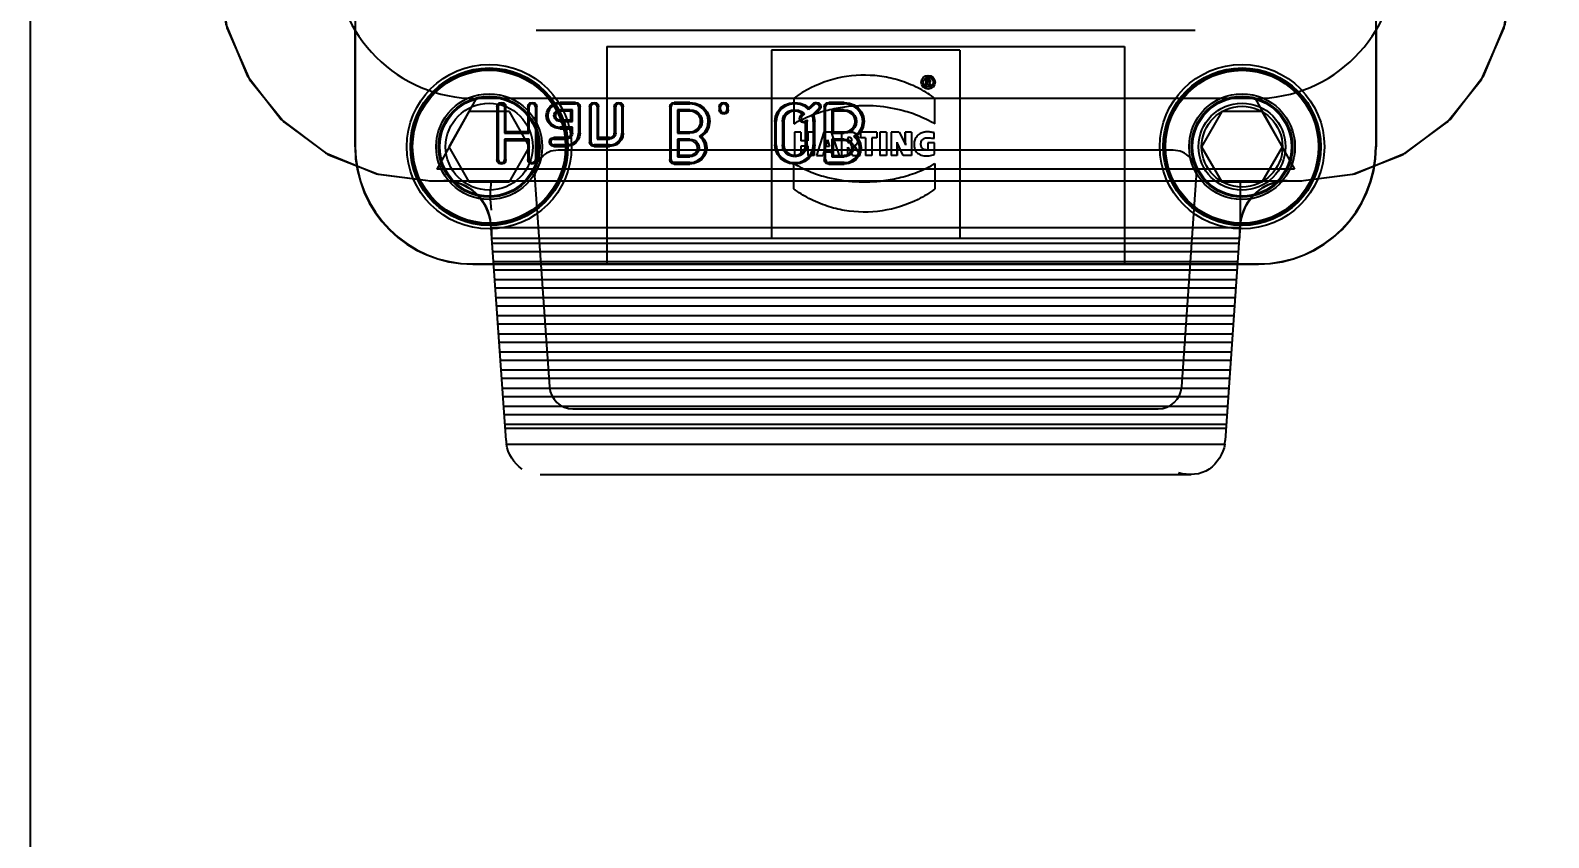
# Model space of a CAD drawing. Header units: millimetres. Extents: x 5828 to 6704, y 123 to 421.
# Drawn here: x 6352.318 to 6355.545, y 222.349 to 224.066 of the extents above; entities that cross this region are included whole.
import ezdxf

# ---------------------------------------------------------------- set-up
doc = ezdxf.new("R2010")
doc.units = ezdxf.units.MM
doc.layers.add('DIM', color=7, linetype='Continuous')
doc.layers.add('外形图', color=7, linetype='Continuous')
doc.styles.add('微软雅黑', font='msyh.ttc', dxfattribs={"height": 2.1})
doc.dimstyles.new('尺寸标注_1_20比例', dxfattribs={"dimtxt": 2.1, "dimasz": 1.7, "dimexe": 0.5, "dimexo": 0.4, "dimgap": 0.5, "dimtad": 1, "dimdec": 1, "dimlfac": 20, "dimdsep": 46, "dimtxsty": '微软雅黑', "dimcen": 0.09, "dimadec": 0, "dimazin": 0, "dimtp": 0.01, "dimtm": 0.01, "dimtfac": 1, "dimtdec": 1, "dimtofl": 0, "dimtmove": 0, "dimatfit": 3, "dimfxl": 1, "dimtolj": 1, "dimarcsym": 0})

# ---------------------------------------------------------------- blocks, each defined once
blk = doc.blocks.new('*D1368')
at = {"layer": 'Defpoints', "color": 0}
for p in [(6361.5686, 224.1434), (6352.3185, 221.8684), (6361.5686, 216.9038)]:
    blk.add_point(p, dxfattribs=at)
at = {"layer": 'DIM', "color": 0, "lineweight": -2}
for p, q in [((6361.5686, 223.7434), (6361.5686, 216.4038)), ((6352.3185, 221.4684), (6352.3185, 216.4038)), ((6354.0185, 216.9038), (6359.8686, 216.9038))]:
    blk.add_line(p, q, dxfattribs=at)
at = {"layer": 'DIM', "color": 0}
for points in [[(6354.0185, 217.1872), (6354.0185, 216.6205), (6352.3185, 216.9038)], [(6359.8686, 216.6205), (6359.8686, 217.1872), (6361.5686, 216.9038)]]:
    blk.add_solid(points, dxfattribs=at)
at = {"layer": 'DIM', "color": 0, "insert": (6356.9435, 218.4952), "char_height": 2.1, "attachment_point": 5, "style": '微软雅黑'}
blk.add_mtext('\\A1;185', dxfattribs=at)

msp = doc.modelspace()

# ---------------------------------------------------------------- linework, layer by layer
at = {"layer": '外形图', "linetype": 'Continuous'}
for p, q in [((6352.3185, 221.8684), (6352.3185, 230.0185)), ((6353.009, 228.9681), (6353.009, 223.8188)), ((6355.178, 228.968), (6355.178, 223.8189)), ((6353.0085, 223.8184), (6353.0085, 224.0748)), ((6354.7936, 224.0659), (6353.3934, 224.0659)), ((6355.1785, 224.0748), (6355.1785, 223.8184)), ((6353.5435, 224.0318), (6354.6435, 224.0318)), ((6353.5435, 224.0318), (6353.5435, 223.5684)), ((6354.6435, 224.0318), (6354.6435, 223.5684)), ((6354.2935, 224.0234), (6353.8935, 224.0234)), ((6353.8935, 224.0234), (6353.8935, 223.6234)), ((6354.2935, 224.0234), (6354.2935, 223.6234)), ((6354.2275, 223.9623), (6354.2213, 223.9623)), ((6354.2213, 223.9623), (6354.2213, 223.9488)), ((6354.2246, 223.9488), (6354.2213, 223.9488)), ((6354.2263, 223.9598), (6354.2246, 223.9598)), ((6354.2246, 223.9598), (6354.2246, 223.9565)), ((6354.2263, 223.9565), (6354.2246, 223.9565)), ((6354.2246, 223.9539), (6354.2289, 223.9488)), ((6354.2246, 223.9539), (6354.2246, 223.9488)), ((6354.2283, 223.9541), (6354.2325, 223.9488)), ((6354.2325, 223.9488), (6354.2289, 223.9488)), ((6353.2656, 223.9209), (6353.1823, 223.7708)), ((6354.9214, 223.9209), (6353.2656, 223.9209)), ((6353.3099, 223.9034), (6353.3099, 223.7909)), ((6353.313, 223.9034), (6353.313, 223.7909)), ((6353.3261, 223.9034), (6353.3261, 223.8471)), ((6353.3292, 223.8502), (6353.3292, 223.9034)), ((6353.3755, 223.9034), (6353.3755, 223.8502)), ((6353.3786, 223.8471), (6353.3786, 223.9034)), ((6353.3917, 223.9034), (6353.3917, 223.7909)), ((6353.3948, 223.7909), (6353.3948, 223.9034)), ((6353.477, 223.9127), (6353.4442, 223.9127)), ((6353.4442, 223.9096), (6353.477, 223.9096)), ((6353.4705, 223.8971), (6353.4442, 223.8971)), ((6353.4705, 223.8971), (6353.4674, 223.894)), ((6353.4705, 223.8721), (6353.4705, 223.8971)), ((6353.4836, 223.9034), (6353.4836, 223.8471)), ((6353.4867, 223.8471), (6353.4867, 223.9034)), ((6353.5068, 223.9034), (6353.5068, 223.8284)), ((6353.5098, 223.9034), (6353.5098, 223.8284)), ((6353.523, 223.9034), (6353.523, 223.8346)), ((6353.5261, 223.8377), (6353.5261, 223.9034)), ((6353.5593, 223.9034), (6353.5593, 223.8471)), ((6353.5624, 223.8471), (6353.5624, 223.9034)), ((6353.5755, 223.9034), (6353.5755, 223.8471)), ((6353.5786, 223.8471), (6353.5786, 223.9034)), ((6353.6774, 223.9034), (6353.6774, 223.7909)), ((6353.6805, 223.7909), (6353.6805, 223.9034)), ((6353.7199, 223.9127), (6353.687, 223.9127)), ((6353.687, 223.9096), (6353.7199, 223.9096)), ((6353.7199, 223.8971), (6353.6936, 223.8971)), ((6353.6967, 223.894), (6353.6936, 223.8971)), ((6353.6936, 223.8971), (6353.6936, 223.8471)), ((6353.7824, 223.9034), (6353.7824, 223.8971)), ((6353.7855, 223.8971), (6353.7855, 223.9034)), ((6353.7986, 223.9034), (6353.7986, 223.8971)), ((6353.8017, 223.8971), (6353.8017, 223.9034)), ((6353.941, 223.921), (6353.941, 223.8671)), ((6353.984, 223.9077), (6353.9725, 223.8968)), ((6353.9725, 223.8968), (6353.9726, 223.9012)), ((6353.9726, 223.9012), (6353.9818, 223.91)), ((6353.9797, 223.8858), (6353.9933, 223.8988)), ((6353.9954, 223.8966), (6353.9833, 223.885)), ((6354.0055, 223.9034), (6354.0055, 223.7909)), ((6354.0086, 223.7909), (6354.0086, 223.9034)), ((6354.048, 223.9127), (6354.0152, 223.9127)), ((6354.0152, 223.9096), (6354.048, 223.9096)), ((6354.048, 223.8971), (6354.0217, 223.8971)), ((6354.0248, 223.894), (6354.0217, 223.8971)), ((6354.0217, 223.8971), (6354.0217, 223.8471)), ((6354.241, 223.8671), (6354.241, 223.921)), ((6354.9213, 223.9209), (6355.0047, 223.7708)), ((6353.2505, 223.8929), (6353.2075, 223.8184)), ((6353.3365, 223.8929), (6353.2505, 223.8929)), ((6353.3795, 223.8184), (6353.3365, 223.8929)), ((6353.4674, 223.894), (6353.4442, 223.894)), ((6353.4442, 223.8752), (6353.4674, 223.8752)), ((6353.4442, 223.8721), (6353.4705, 223.8721)), ((6353.4674, 223.8752), (6353.4674, 223.894)), ((6353.4705, 223.8721), (6353.4674, 223.8752)), ((6353.7199, 223.894), (6353.6967, 223.894)), ((6353.6967, 223.894), (6353.6967, 223.8502)), ((6353.9005, 223.8721), (6353.9005, 223.8221)), ((6353.9036, 223.8221), (6353.9036, 223.8721)), ((6353.9167, 223.8721), (6353.9167, 223.8221)), ((6353.9198, 223.8721), (6353.9198, 223.8221)), ((6353.9588, 223.8839), (6353.9565, 223.886)), ((6353.9566, 223.8861), (6353.9589, 223.8882)), ((6353.9634, 223.888), (6353.9587, 223.8839)), ((6353.9634, 223.888), (6353.9589, 223.8882)), ((6353.9675, 223.8721), (6353.9661, 223.8699)), ((6353.9661, 223.8221), (6353.9661, 223.8699)), ((6353.9692, 223.8221), (6353.9692, 223.8721)), ((6353.9833, 223.885), (6353.9797, 223.8858)), ((6353.9824, 223.8721), (6353.9824, 223.8221)), ((6353.9854, 223.8221), (6353.9854, 223.8721)), ((6354.048, 223.894), (6354.0248, 223.894)), ((6354.0248, 223.894), (6354.0248, 223.8502)), ((6354.8505, 223.8929), (6354.8075, 223.8184)), ((6354.9365, 223.8929), (6354.8505, 223.8929)), ((6354.9795, 223.8184), (6354.9365, 223.8929)), ((6353.3292, 223.8502), (6353.3261, 223.8471)), ((6353.3261, 223.8471), (6353.3786, 223.8471)), ((6353.3786, 223.8346), (6353.3261, 223.8346)), ((6353.3292, 223.8315), (6353.3261, 223.8346)), ((6353.3261, 223.8346), (6353.3261, 223.7909)), ((6353.3755, 223.8502), (6353.3292, 223.8502)), ((6353.3755, 223.8502), (6353.3786, 223.8471)), ((6353.3755, 223.8315), (6353.3786, 223.8346)), ((6353.3786, 223.7909), (6353.3786, 223.8346)), ((6353.4573, 223.8377), (6353.4311, 223.8377)), ((6353.4311, 223.8346), (6353.4573, 223.8346)), ((6353.4705, 223.8596), (6353.4442, 223.8596)), ((6353.4442, 223.8565), (6353.4674, 223.8565)), ((6353.4674, 223.8565), (6353.4705, 223.8596)), ((6353.4674, 223.8565), (6353.4674, 223.8471)), ((6353.4705, 223.8471), (6353.4705, 223.8596)), ((6353.523, 223.8346), (6353.5492, 223.8346)), ((6353.5492, 223.8377), (6353.5261, 223.8377)), ((6353.6936, 223.8471), (6353.6967, 223.8502)), ((6353.6936, 223.8471), (6353.7199, 223.8471)), ((6353.7199, 223.8346), (6353.6936, 223.8346)), ((6353.6967, 223.8315), (6353.6936, 223.8346)), ((6353.6936, 223.8346), (6353.6936, 223.7971)), ((6353.6967, 223.8502), (6353.7199, 223.8502)), ((6353.7405, 223.8402), (6353.7457, 223.8398)), ((6353.9558, 223.849), (6353.9422, 223.849)), ((6353.9422, 223.849), (6353.9422, 223.7998)), ((6353.9558, 223.849), (6353.9558, 223.831)), ((6353.9841, 223.849), (6353.9705, 223.849)), ((6353.9705, 223.849), (6353.9705, 223.831)), ((6353.9841, 223.849), (6353.9841, 223.7998)), ((6354.005, 223.849), (6353.9889, 223.7998)), ((6354.0205, 223.849), (6354.005, 223.849)), ((6354.0122, 223.8333), (6354.008, 223.8185)), ((6354.0122, 223.8333), (6354.0166, 223.8185)), ((6354.0205, 223.849), (6354.0373, 223.7998)), ((6354.0217, 223.8471), (6354.0248, 223.8502)), ((6354.0217, 223.8471), (6354.048, 223.8471)), ((6354.048, 223.8346), (6354.0217, 223.8346)), ((6354.0248, 223.8315), (6354.0217, 223.8346)), ((6354.0217, 223.8346), (6354.0217, 223.7971)), ((6354.0248, 223.8502), (6354.048, 223.8502)), ((6354.0615, 223.8493), (6354.0421, 223.849)), ((6354.0421, 223.8491), (6354.0623, 223.8492)), ((6354.0421, 223.849), (6354.0421, 223.7998)), ((6354.0557, 223.8381), (6354.0557, 223.8275)), ((6354.0687, 223.8402), (6354.0738, 223.8398)), ((6354.1173, 223.849), (6354.0825, 223.849)), ((6354.0825, 223.849), (6354.0825, 223.8373)), ((6354.0931, 223.8373), (6354.0825, 223.8373)), ((6354.0931, 223.8373), (6354.0931, 223.7998)), ((6354.1173, 223.8373), (6354.1066, 223.8373)), ((6354.1066, 223.8373), (6354.1066, 223.7998)), ((6354.1173, 223.849), (6354.1173, 223.8373)), ((6354.1376, 223.849), (6354.1241, 223.849)), ((6354.1241, 223.849), (6354.1241, 223.7998)), ((6354.1376, 223.849), (6354.1376, 223.7998)), ((6354.1652, 223.849), (6354.1479, 223.849)), ((6354.1479, 223.849), (6354.1479, 223.7998)), ((6354.1652, 223.849), (6354.1723, 223.8343)), ((6354.1723, 223.8343), (6354.178, 223.8222)), ((6354.1909, 223.849), (6354.1778, 223.849)), ((6354.1779, 223.8318), (6354.1778, 223.849)), ((6354.1778, 223.849), (6354.1778, 223.8318)), ((6354.1778, 223.8318), (6354.1783, 223.8216)), ((6354.178, 223.8222), (6354.1779, 223.8318)), ((6354.1909, 223.849), (6354.1909, 223.7998)), ((6354.2392, 223.8355), (6354.2392, 223.8479)), ((6353.2075, 223.8184), (6353.2505, 223.7439)), ((6353.3292, 223.8315), (6353.3755, 223.8315)), ((6353.3292, 223.7909), (6353.3292, 223.8315)), ((6353.3365, 223.7439), (6353.3795, 223.8184)), ((6353.3755, 223.8315), (6353.3755, 223.7909)), ((6353.4573, 223.8221), (6353.4311, 223.8221)), ((6353.4311, 223.819), (6353.4573, 223.819)), ((6354.7469, 223.8109), (6353.4401, 223.8109)), ((6353.5492, 223.8221), (6353.5164, 223.8221)), ((6353.5164, 223.819), (6353.5492, 223.819)), ((6353.6936, 223.7971), (6353.6967, 223.8002)), ((6353.7199, 223.8315), (6353.6967, 223.8315)), ((6353.6967, 223.8315), (6353.6967, 223.8002)), ((6353.6967, 223.8002), (6353.7199, 223.8002)), ((6353.9558, 223.7998), (6353.9422, 223.7998)), ((6353.9705, 223.831), (6353.9558, 223.831)), ((6353.9705, 223.8192), (6353.9558, 223.8192)), ((6353.9558, 223.8192), (6353.9558, 223.7998)), ((6353.9705, 223.8192), (6353.9705, 223.7998)), ((6353.9841, 223.7998), (6353.9705, 223.7998)), ((6353.9889, 223.7998), (6354.0023, 223.7998)), ((6354.0048, 223.8078), (6354.0023, 223.7998)), ((6354.0048, 223.8078), (6354.02, 223.8078)), ((6354.0166, 223.8185), (6354.008, 223.8185)), ((6354.02, 223.8078), (6354.0225, 223.7998)), ((6354.0217, 223.7971), (6354.0248, 223.8002)), ((6354.0225, 223.7998), (6354.0557, 223.7998)), ((6354.048, 223.8315), (6354.0248, 223.8315)), ((6354.0248, 223.8315), (6354.0248, 223.8002)), ((6354.0557, 223.8177), (6354.0654, 223.7998)), ((6354.0557, 223.7998), (6354.0557, 223.8177)), ((6354.0654, 223.7998), (6354.0819, 223.7998)), ((6354.0696, 223.8205), (6354.0819, 223.7998)), ((6354.1066, 223.7998), (6354.0931, 223.7998)), ((6354.1376, 223.7998), (6354.1241, 223.7998)), ((6354.1607, 223.7998), (6354.1479, 223.7998)), ((6354.1609, 223.7998), (6354.1605, 223.8277)), ((6354.1737, 223.7998), (6354.1607, 223.8273)), ((6354.1607, 223.8273), (6354.1607, 223.7998)), ((6354.1909, 223.7998), (6354.1737, 223.7998)), ((6354.2396, 223.8266), (6354.2261, 223.8266)), ((6354.2261, 223.8266), (6354.2261, 223.8117)), ((6354.2396, 223.8024), (6354.2396, 223.8266)), ((6354.8075, 223.8184), (6354.8505, 223.7439)), ((6354.9365, 223.7439), (6354.9795, 223.8184)), ((6355.0047, 223.7708), (6353.1823, 223.7708)), ((6353.7199, 223.7846), (6353.687, 223.7846)), ((6353.687, 223.7815), (6353.7199, 223.7815)), ((6353.6936, 223.7971), (6353.7199, 223.7971)), ((6353.9409, 223.7287), (6353.9409, 223.7826)), ((6354.048, 223.7846), (6354.0152, 223.7846)), ((6354.0152, 223.7815), (6354.048, 223.7815)), ((6354.0217, 223.7971), (6354.048, 223.7971)), ((6354.2409, 223.7826), (6354.2409, 223.7287)), ((6353.1664, 223.7459), (6355.0206, 223.7459)), ((6353.2505, 223.7439), (6353.3365, 223.7439)), ((6353.3902, 223.7574), (6353.4217, 223.3074)), ((6354.7653, 223.3074), (6354.7968, 223.7574)), ((6354.8505, 223.7439), (6354.9365, 223.7439)), ((6354.8892, 223.7459), (6354.8892, 223.6459)), ((6353.2978, 223.6459), (6353.2973, 223.6529)), ((6354.8892, 223.6459), (6353.2978, 223.6459)), ((6353.2993, 223.6239), (6353.2978, 223.6459)), ((6353.2985, 223.6459), (6353.2985, 223.6239)), ((6354.8892, 223.6459), (6354.8877, 223.6239)), ((6354.8885, 223.6239), (6354.8885, 223.6459)), ((6354.8892, 223.6459), (6354.8897, 223.6529)), ((6353.2985, 223.6239), (6354.8885, 223.6239)), ((6353.3294, 223.1934), (6353.2993, 223.6239)), ((6353.2997, 223.613), (6354.8873, 223.613)), ((6354.2935, 223.6234), (6353.8935, 223.6234)), ((6354.8877, 223.6239), (6354.8576, 223.1934)), ((6353.3007, 223.5953), (6354.8863, 223.5953)), ((6353.302, 223.5745), (6354.885, 223.5745)), ((6353.2585, 223.5684), (6354.9285, 223.5684)), ((6353.2589, 223.5689), (6354.9281, 223.5689)), ((6353.3034, 223.5568), (6354.8836, 223.5568)), ((6353.3047, 223.536), (6354.8823, 223.536)), ((6353.3061, 223.5183), (6354.8809, 223.5183)), ((6353.3074, 223.4975), (6354.8796, 223.4975)), ((6353.3088, 223.4798), (6354.8782, 223.4798)), ((6353.3101, 223.459), (6354.8769, 223.459)), ((6353.3115, 223.4413), (6354.8755, 223.4413)), ((6353.3128, 223.4205), (6354.8742, 223.4205)), ((6353.3141, 223.4028), (6354.8728, 223.4028)), ((6353.3155, 223.382), (6354.8715, 223.382)), ((6353.3168, 223.3643), (6354.8702, 223.3643)), ((6353.3182, 223.3435), (6354.8688, 223.3435)), ((6353.3195, 223.3258), (6354.8675, 223.3258)), ((6353.3209, 223.305), (6354.8661, 223.305)), ((6353.3222, 223.2873), (6354.8648, 223.2873)), ((6353.3236, 223.2665), (6354.8634, 223.2665)), ((6353.4716, 223.2609), (6354.7154, 223.2609)), ((6353.3249, 223.2488), (6354.8621, 223.2488)), ((6353.3263, 223.228), (6354.8607, 223.228)), ((6354.8594, 223.2188), (6353.3276, 223.2188)), ((6354.8569, 223.1858), (6354.8576, 223.1934)), ((6353.3301, 223.1858), (6354.8569, 223.1858)), ((6353.4017, 223.1209), (6354.7853, 223.1209))]:
    msp.add_line(p, q, dxfattribs=at)
for points in [[(6352.7185, 224.1959), (6352.7361, 224.0712), (6352.7843, 223.9615), (6352.8577, 223.8705), (6352.9509, 223.802), (6353.0577, 223.7597), (6353.1685, 223.7459)], [(6352.7185, 224.1959), (6352.734, 224.0789), (6352.7793, 223.9699), (6352.8515, 223.8765), (6352.9454, 223.8051), (6353.0539, 223.7607), (6353.1685, 223.7459)], [(6355.0185, 223.7459), (6355.1331, 223.7607), (6355.2416, 223.8051), (6355.3355, 223.8765), (6355.4076, 223.9699), (6355.453, 224.0789), (6355.4685, 224.1959)], [(6355.0185, 223.7459), (6355.1293, 223.7597), (6355.2361, 223.802), (6355.3293, 223.8705), (6355.4027, 223.9615), (6355.4509, 224.0712), (6355.4685, 224.1959)], [(6353.3099, 223.9034), (6353.3112, 223.9084), (6353.3146, 223.9116), (6353.3195, 223.9127)], [(6353.3195, 223.9096), (6353.3159, 223.9089), (6353.3136, 223.9066), (6353.313, 223.9034)], [(6353.3195, 223.9127), (6353.3247, 223.9114), (6353.3281, 223.9081), (6353.3292, 223.9034)], [(6353.3261, 223.9034), (6353.3253, 223.907), (6353.3229, 223.909), (6353.3195, 223.9096)], [(6353.3755, 223.9034), (6353.3768, 223.9084), (6353.3802, 223.9116), (6353.3852, 223.9127)], [(6353.3852, 223.9096), (6353.3815, 223.9089), (6353.3792, 223.9066), (6353.3786, 223.9034)], [(6353.3852, 223.9127), (6353.3904, 223.9114), (6353.3937, 223.9081), (6353.3948, 223.9034)], [(6353.3917, 223.9034), (6353.3909, 223.907), (6353.3885, 223.909), (6353.3852, 223.9096)], [(6353.4149, 223.8846), (6353.4159, 223.8921), (6353.4187, 223.8988), (6353.4235, 223.9046)], [(6353.4256, 223.9024), (6353.4214, 223.8972), (6353.4188, 223.8912), (6353.418, 223.8846)], [(6353.4235, 223.9046), (6353.4294, 223.909), (6353.4364, 223.9117), (6353.4442, 223.9127)], [(6353.4442, 223.9096), (6353.4372, 223.9088), (6353.4309, 223.9063), (6353.4256, 223.9024)], [(6353.435, 223.8934), (6353.4377, 223.8955), (6353.4408, 223.8967), (6353.4442, 223.8971)], [(6353.477, 223.9127), (6353.4822, 223.9114), (6353.4856, 223.9081), (6353.4867, 223.9034)], [(6353.4836, 223.9034), (6353.4828, 223.907), (6353.4804, 223.909), (6353.477, 223.9096)], [(6353.5068, 223.9034), (6353.508, 223.9084), (6353.5115, 223.9116), (6353.5164, 223.9127)], [(6353.5164, 223.9096), (6353.5128, 223.9089), (6353.5105, 223.9066), (6353.5098, 223.9034)], [(6353.5164, 223.9127), (6353.5216, 223.9114), (6353.525, 223.9081), (6353.5261, 223.9034)], [(6353.523, 223.9034), (6353.5222, 223.907), (6353.5197, 223.909), (6353.5164, 223.9096)], [(6353.5593, 223.9034), (6353.5605, 223.9084), (6353.564, 223.9116), (6353.5689, 223.9127)], [(6353.5689, 223.9096), (6353.5653, 223.9089), (6353.563, 223.9066), (6353.5624, 223.9034)], [(6353.5689, 223.9127), (6353.5741, 223.9114), (6353.5775, 223.9081), (6353.5786, 223.9034)], [(6353.5755, 223.9034), (6353.5747, 223.907), (6353.5722, 223.909), (6353.5689, 223.9096)], [(6353.6774, 223.9034), (6353.6787, 223.9084), (6353.6821, 223.9116), (6353.687, 223.9127)], [(6353.687, 223.9096), (6353.6834, 223.9089), (6353.6811, 223.9066), (6353.6805, 223.9034)], [(6353.7199, 223.9127), (6353.731, 223.9113), (6353.741, 223.9074), (6353.7498, 223.9009)], [(6353.7477, 223.8986), (6353.7395, 223.9047), (6353.7302, 223.9084), (6353.7199, 223.9096)], [(6353.7199, 223.8971), (6353.7269, 223.8963), (6353.7331, 223.8938), (6353.7385, 223.8899)], [(6353.7592, 223.8721), (6353.758, 223.8819), (6353.7541, 223.8907), (6353.7477, 223.8986)], [(6353.7498, 223.9009), (6353.7568, 223.8923), (6353.7609, 223.8827), (6353.7623, 223.8721)], [(6353.7824, 223.9034), (6353.7837, 223.9084), (6353.7871, 223.9116), (6353.792, 223.9127)], [(6353.792, 223.8878), (6353.7868, 223.889), (6353.7835, 223.8924), (6353.7824, 223.8971)], [(6353.792, 223.9096), (6353.7884, 223.9089), (6353.7861, 223.9066), (6353.7855, 223.9034)], [(6353.7855, 223.8971), (6353.7863, 223.8935), (6353.7887, 223.8914), (6353.792, 223.8909)], [(6353.792, 223.9127), (6353.7972, 223.9114), (6353.8006, 223.9081), (6353.8017, 223.9034)], [(6353.7986, 223.9034), (6353.7978, 223.907), (6353.7954, 223.909), (6353.792, 223.9096)], [(6353.792, 223.8909), (6353.7957, 223.8915), (6353.798, 223.8938), (6353.7986, 223.8971)], [(6353.8017, 223.8971), (6353.8004, 223.8921), (6353.797, 223.8889), (6353.792, 223.8878)], [(6353.9005, 223.8721), (6353.9019, 223.8827), (6353.9061, 223.8923), (6353.913, 223.9009)], [(6353.9151, 223.8986), (6353.9087, 223.8907), (6353.9049, 223.8819), (6353.9036, 223.8721)], [(6353.913, 223.9009), (6353.9218, 223.9074), (6353.9318, 223.9113), (6353.943, 223.9127)], [(6353.943, 223.9096), (6353.9326, 223.9084), (6353.9233, 223.9047), (6353.9151, 223.8986)], [(6353.9243, 223.8899), (6353.9298, 223.8939), (6353.936, 223.8963), (6353.943, 223.8971)], [(6353.943, 223.9127), (6353.9544, 223.9113), (6353.9642, 223.9074), (6353.9726, 223.9012)], [(6353.9725, 223.8968), (6353.9642, 223.9039), (6353.9543, 223.9082), (6353.943, 223.9096)], [(6353.943, 223.8971), (6353.9508, 223.8961), (6353.9576, 223.893), (6353.9634, 223.888)], [(6353.9818, 223.91), (6353.9838, 223.9114), (6353.9862, 223.9124), (6353.9889, 223.9127)], [(6353.9889, 223.9096), (6353.987, 223.9094), (6353.9854, 223.9088), (6353.984, 223.9077)], [(6353.9889, 223.9127), (6353.9941, 223.9115), (6353.9975, 223.9082), (6353.9986, 223.9035)], [(6353.9955, 223.9035), (6353.9947, 223.907), (6353.9922, 223.9091), (6353.9889, 223.9096)], [(6353.9933, 223.8988), (6353.9945, 223.9003), (6353.9952, 223.9018), (6353.9955, 223.9035)], [(6353.9986, 223.9035), (6353.9982, 223.901), (6353.9972, 223.8987), (6353.9954, 223.8966)], [(6354.0055, 223.9034), (6354.0068, 223.9084), (6354.0102, 223.9116), (6354.0152, 223.9127)], [(6354.0152, 223.9096), (6354.0115, 223.9089), (6354.0092, 223.9066), (6354.0086, 223.9034)], [(6354.048, 223.9127), (6354.0592, 223.9113), (6354.0692, 223.9074), (6354.078, 223.9009)], [(6354.0758, 223.8986), (6354.0676, 223.9047), (6354.0584, 223.9084), (6354.048, 223.9096)], [(6354.048, 223.8971), (6354.055, 223.8963), (6354.0613, 223.8938), (6354.0666, 223.8899)], [(6354.0874, 223.8721), (6354.0861, 223.8819), (6354.0823, 223.8907), (6354.0758, 223.8986)], [(6354.078, 223.9009), (6354.0849, 223.8923), (6354.0891, 223.8827), (6354.0904, 223.8721)], [(6353.4188, 223.8704), (6353.4166, 223.8749), (6353.4153, 223.8796), (6353.4149, 223.8846)], [(6353.418, 223.8846), (6353.4184, 223.8802), (6353.4195, 223.876), (6353.4214, 223.872)], [(6353.4442, 223.8565), (6353.4336, 223.8582), (6353.4252, 223.8629), (6353.4188, 223.8704)], [(6353.4214, 223.872), (6353.4271, 223.8653), (6353.4347, 223.8611), (6353.4442, 223.8596)], [(6353.4311, 223.8846), (6353.4315, 223.8879), (6353.4328, 223.8908), (6353.435, 223.8934)], [(6353.4349, 223.8758), (6353.4328, 223.8783), (6353.4315, 223.8813), (6353.4311, 223.8846)], [(6353.4371, 223.8912), (6353.4355, 223.8892), (6353.4345, 223.8871), (6353.4342, 223.8846)], [(6353.4342, 223.8846), (6353.4345, 223.8821), (6353.4354, 223.8799), (6353.4371, 223.878)], [(6353.4442, 223.8721), (6353.4407, 223.8725), (6353.4376, 223.8737), (6353.4349, 223.8758)], [(6353.4442, 223.894), (6353.4416, 223.8937), (6353.4392, 223.8928), (6353.4371, 223.8912)], [(6353.4371, 223.878), (6353.4392, 223.8764), (6353.4416, 223.8755), (6353.4442, 223.8752)], [(6353.7364, 223.8876), (6353.7315, 223.8912), (6353.726, 223.8933), (6353.7199, 223.894)], [(6353.743, 223.8721), (6353.7423, 223.8779), (6353.7401, 223.8831), (6353.7364, 223.8876)], [(6353.7364, 223.8566), (6353.7401, 223.8611), (6353.7423, 223.8663), (6353.743, 223.8721)], [(6353.7385, 223.8899), (6353.7427, 223.8847), (6353.7453, 223.8787), (6353.7461, 223.8721)], [(6353.7461, 223.8721), (6353.7453, 223.8655), (6353.7427, 223.8595), (6353.7385, 223.8543)], [(6353.7405, 223.8402), (6353.7512, 223.8487), (6353.7573, 223.8596), (6353.7592, 223.8721)], [(6353.7623, 223.8721), (6353.7604, 223.8592), (6353.7548, 223.8484), (6353.7457, 223.8398)], [(6353.9167, 223.8721), (6353.9176, 223.8787), (6353.9201, 223.8847), (6353.9243, 223.8899)], [(6353.9265, 223.8876), (6353.9227, 223.8831), (6353.9205, 223.8779), (6353.9198, 223.8721)], [(6353.943, 223.894), (6353.9367, 223.8933), (6353.9313, 223.8912), (6353.9265, 223.8876)], [(6353.9589, 223.8882), (6353.9542, 223.8914), (6353.949, 223.8934), (6353.943, 223.894)], [(6353.9531, 223.8785), (6353.9535, 223.8811), (6353.9547, 223.8837), (6353.9566, 223.8861)], [(6353.9628, 223.8692), (6353.9576, 223.8705), (6353.9542, 223.8738), (6353.9531, 223.8785)], [(6353.9587, 223.8839), (6353.9573, 223.8821), (6353.9565, 223.8804), (6353.9562, 223.8785)], [(6353.9562, 223.8785), (6353.957, 223.875), (6353.9595, 223.8729), (6353.9628, 223.8723)], [(6353.9628, 223.8723), (6353.9649, 223.8727), (6353.9669, 223.8739), (6353.9689, 223.8756)], [(6353.9661, 223.8699), (6353.965, 223.8695), (6353.9639, 223.8693), (6353.9628, 223.8692)], [(6353.9675, 223.8721), (6353.968, 223.8732), (6353.9685, 223.8744), (6353.9689, 223.8756)], [(6353.9689, 223.8756), (6353.9691, 223.8744), (6353.9692, 223.8733), (6353.9692, 223.8721)], [(6353.9824, 223.8721), (6353.9821, 223.8766), (6353.9812, 223.8812), (6353.9797, 223.8858)], [(6353.9833, 223.885), (6353.9845, 223.8806), (6353.9852, 223.8763), (6353.9854, 223.8721)], [(6354.0645, 223.8876), (6354.0596, 223.8912), (6354.0542, 223.8933), (6354.048, 223.894)], [(6354.0711, 223.8721), (6354.0704, 223.8779), (6354.0682, 223.8831), (6354.0645, 223.8876)], [(6354.0645, 223.8566), (6354.0682, 223.8611), (6354.0704, 223.8663), (6354.0711, 223.8721)], [(6354.0666, 223.8899), (6354.0708, 223.8847), (6354.0734, 223.8787), (6354.0742, 223.8721)], [(6354.0742, 223.8721), (6354.0734, 223.8655), (6354.0708, 223.8595), (6354.0666, 223.8543)], [(6354.0687, 223.8402), (6354.0793, 223.8487), (6354.0855, 223.8596), (6354.0874, 223.8721)], [(6354.0904, 223.8721), (6354.0885, 223.8592), (6354.0829, 223.8484), (6354.0738, 223.8398)], [(6353.4215, 223.8284), (6353.4227, 223.8334), (6353.4262, 223.8366), (6353.4311, 223.8377)], [(6353.4311, 223.8346), (6353.4275, 223.8339), (6353.4252, 223.8316), (6353.4245, 223.8284)], [(6353.4573, 223.8377), (6353.46, 223.838), (6353.4624, 223.8388), (6353.4646, 223.8404)], [(6353.4667, 223.8382), (6353.464, 223.8362), (6353.4608, 223.835), (6353.4573, 223.8346)], [(6353.4646, 223.8404), (6353.4662, 223.8424), (6353.4671, 223.8446), (6353.4674, 223.8471)], [(6353.4705, 223.8471), (6353.4701, 223.8438), (6353.4688, 223.8408), (6353.4667, 223.8382)], [(6353.476, 223.8293), (6353.4802, 223.8345), (6353.4828, 223.8405), (6353.4836, 223.8471)], [(6353.4867, 223.8471), (6353.4857, 223.8396), (6353.4828, 223.8329), (6353.4781, 223.8271)], [(6353.5492, 223.8377), (6353.5519, 223.838), (6353.5543, 223.8388), (6353.5565, 223.8404)], [(6353.5586, 223.8382), (6353.5558, 223.8362), (6353.5527, 223.835), (6353.5492, 223.8346)], [(6353.5565, 223.8404), (6353.558, 223.8424), (6353.559, 223.8446), (6353.5593, 223.8471)], [(6353.5624, 223.8471), (6353.5619, 223.8438), (6353.5607, 223.8408), (6353.5586, 223.8382)], [(6353.5679, 223.8293), (6353.5721, 223.8345), (6353.5746, 223.8405), (6353.5755, 223.8471)], [(6353.5786, 223.8471), (6353.5776, 223.8396), (6353.5747, 223.8329), (6353.57, 223.8271)], [(6353.7199, 223.8502), (6353.7261, 223.8509), (6353.7316, 223.853), (6353.7364, 223.8566)], [(6353.7385, 223.8543), (6353.7331, 223.8503), (6353.7269, 223.8479), (6353.7199, 223.8471)], [(6353.7199, 223.8346), (6353.7251, 223.834), (6353.7297, 223.8321), (6353.7338, 223.8291)], [(6353.7527, 223.8159), (6353.7513, 223.8252), (6353.7473, 223.8333), (6353.7405, 223.8402)], [(6353.7457, 223.8398), (6353.7512, 223.8329), (6353.7546, 223.8249), (6353.7558, 223.8159)], [(6354.048, 223.8502), (6354.0542, 223.8509), (6354.0597, 223.853), (6354.0645, 223.8566)], [(6354.0666, 223.8543), (6354.0612, 223.8503), (6354.055, 223.8479), (6354.048, 223.8471)], [(6354.048, 223.8346), (6354.0532, 223.834), (6354.0578, 223.8321), (6354.0619, 223.8291)], [(6354.0696, 223.8205), (6354.0749, 223.8241), (6354.0781, 223.8303), (6354.0781, 223.8378), (6354.0744, 223.8443), (6354.0683, 223.8484), (6354.0623, 223.8492)], [(6354.0684, 223.8484), (6354.0745, 223.8442), (6354.0782, 223.8377), (6354.078, 223.8302)], [(6354.0808, 223.8159), (6354.0795, 223.8252), (6354.0754, 223.8333), (6354.0687, 223.8402)], [(6354.0738, 223.8398), (6354.0794, 223.8329), (6354.0827, 223.8249), (6354.0839, 223.8159)], [(6353.4311, 223.819), (6353.4259, 223.8203), (6353.4226, 223.8236), (6353.4215, 223.8284)], [(6353.4245, 223.8284), (6353.4253, 223.8248), (6353.4278, 223.8227), (6353.4311, 223.8221)], [(6353.4573, 223.8221), (6353.4644, 223.8229), (6353.4706, 223.8254), (6353.476, 223.8293)], [(6353.4781, 223.8271), (6353.4722, 223.8227), (6353.4652, 223.82), (6353.4573, 223.819)], [(6353.5164, 223.819), (6353.5112, 223.8203), (6353.5079, 223.8236), (6353.5068, 223.8284)], [(6353.5098, 223.8284), (6353.5107, 223.8248), (6353.5131, 223.8227), (6353.5164, 223.8221)], [(6353.5492, 223.8221), (6353.5563, 223.8229), (6353.5625, 223.8254), (6353.5679, 223.8293)], [(6353.57, 223.8271), (6353.564, 223.8227), (6353.5571, 223.82), (6353.5492, 223.819)], [(6353.7316, 223.8269), (6353.7281, 223.8295), (6353.7242, 223.831), (6353.7199, 223.8315)], [(6353.7199, 223.8002), (6353.7242, 223.8007), (6353.7281, 223.8022), (6353.7316, 223.8048)], [(6353.7338, 223.8026), (6353.7297, 223.7996), (6353.725, 223.7977), (6353.7199, 223.7971)], [(6353.7365, 223.8159), (6353.7359, 223.82), (6353.7343, 223.8236), (6353.7316, 223.8269)], [(6353.7316, 223.8048), (6353.7343, 223.8081), (6353.7359, 223.8117), (6353.7365, 223.8159)], [(6353.7338, 223.8291), (6353.737, 223.8252), (6353.7389, 223.8207), (6353.7395, 223.8159)], [(6353.7395, 223.8159), (6353.7389, 223.8109), (6353.737, 223.8065), (6353.7338, 223.8026)], [(6353.7432, 223.7937), (6353.7484, 223.8001), (6353.7516, 223.8075), (6353.7527, 223.8159)], [(6353.7558, 223.8159), (6353.7546, 223.8067), (6353.7511, 223.7986), (6353.7453, 223.7914)], [(6353.913, 223.7933), (6353.906, 223.8019), (6353.9019, 223.8116), (6353.9005, 223.8221)], [(6353.9036, 223.8221), (6353.9049, 223.8123), (6353.9087, 223.8035), (6353.9151, 223.7956)], [(6353.9243, 223.8043), (6353.9201, 223.8095), (6353.9176, 223.8155), (6353.9167, 223.8221)], [(6353.9198, 223.8221), (6353.9205, 223.8163), (6353.9227, 223.8111), (6353.9265, 223.8066)], [(6353.943, 223.7971), (6353.9359, 223.7979), (6353.9297, 223.8004), (6353.9243, 223.8043)], [(6353.9265, 223.8066), (6353.9313, 223.803), (6353.9368, 223.8009), (6353.943, 223.8002)], [(6353.943, 223.8002), (6353.9492, 223.8009), (6353.9547, 223.803), (6353.9595, 223.8066)], [(6353.9616, 223.8043), (6353.9562, 223.8003), (6353.95, 223.7979), (6353.943, 223.7971)], [(6353.9595, 223.8066), (6353.9632, 223.8111), (6353.9654, 223.8163), (6353.9661, 223.8221)], [(6353.9692, 223.8221), (6353.9684, 223.8155), (6353.9658, 223.8095), (6353.9616, 223.8043)], [(6353.9709, 223.7955), (6353.9773, 223.8034), (6353.9811, 223.8123), (6353.9824, 223.8221)], [(6353.9854, 223.8221), (6353.9841, 223.8115), (6353.9799, 223.8019), (6353.973, 223.7933)], [(6354.0598, 223.8269), (6354.0563, 223.8295), (6354.0524, 223.831), (6354.048, 223.8315)], [(6354.048, 223.8002), (6354.0523, 223.8007), (6354.0562, 223.8022), (6354.0598, 223.8048)], [(6354.0619, 223.8026), (6354.0578, 223.7996), (6354.0532, 223.7977), (6354.048, 223.7971)], [(6354.0646, 223.8159), (6354.064, 223.82), (6354.0624, 223.8236), (6354.0598, 223.8269)], [(6354.0598, 223.8048), (6354.0624, 223.8081), (6354.064, 223.8117), (6354.0646, 223.8159)], [(6354.0619, 223.8291), (6354.0651, 223.8252), (6354.067, 223.8207), (6354.0677, 223.8159)], [(6354.0677, 223.8159), (6354.067, 223.8109), (6354.0651, 223.8065), (6354.0619, 223.8026)], [(6354.0713, 223.7937), (6354.0766, 223.8001), (6354.0797, 223.8075), (6354.0808, 223.8159)], [(6354.0839, 223.8159), (6354.0827, 223.8067), (6354.0792, 223.7986), (6354.0734, 223.7914)], [(6353.3195, 223.7815), (6353.3143, 223.7828), (6353.311, 223.7861), (6353.3099, 223.7909)], [(6353.313, 223.7909), (6353.3138, 223.7873), (6353.3162, 223.7852), (6353.3195, 223.7846)], [(6353.3195, 223.7846), (6353.3232, 223.7853), (6353.3255, 223.7876), (6353.3261, 223.7909)], [(6353.3292, 223.7909), (6353.3279, 223.7858), (6353.3245, 223.7826), (6353.3195, 223.7815)], [(6353.3852, 223.7815), (6353.38, 223.7828), (6353.3766, 223.7861), (6353.3755, 223.7909)], [(6353.3786, 223.7909), (6353.3794, 223.7873), (6353.3818, 223.7852), (6353.3852, 223.7846)], [(6353.3852, 223.7846), (6353.3888, 223.7853), (6353.3911, 223.7876), (6353.3917, 223.7909)], [(6353.3948, 223.7909), (6353.3935, 223.7858), (6353.3901, 223.7826), (6353.3852, 223.7815)], [(6353.687, 223.7815), (6353.6818, 223.7828), (6353.6785, 223.7861), (6353.6774, 223.7909)], [(6353.6805, 223.7909), (6353.6813, 223.7873), (6353.6837, 223.7852), (6353.687, 223.7846)], [(6353.7199, 223.7846), (6353.7287, 223.7856), (6353.7365, 223.7887), (6353.7432, 223.7937)], [(6353.7453, 223.7914), (6353.738, 223.786), (6353.7295, 223.7827), (6353.7199, 223.7815)], [(6353.943, 223.7815), (6353.9318, 223.7829), (6353.9218, 223.7868), (6353.913, 223.7933)], [(6353.9151, 223.7956), (6353.9233, 223.7895), (6353.9326, 223.7858), (6353.943, 223.7846)], [(6353.943, 223.7846), (6353.9535, 223.7858), (6353.9628, 223.7895), (6353.9709, 223.7955)], [(6353.973, 223.7933), (6353.9643, 223.7869), (6353.9543, 223.7829), (6353.943, 223.7815)], [(6354.0152, 223.7815), (6354.01, 223.7828), (6354.0066, 223.7861), (6354.0055, 223.7909)], [(6354.0086, 223.7909), (6354.0094, 223.7873), (6354.0119, 223.7852), (6354.0152, 223.7846)], [(6354.048, 223.7846), (6354.0569, 223.7856), (6354.0646, 223.7887), (6354.0713, 223.7937)], [(6354.0734, 223.7914), (6354.0661, 223.786), (6354.0576, 223.7827), (6354.048, 223.7815)], [(6353.1979, 223.7459), (6353.2017, 223.7458), (6353.2086, 223.7452), (6353.2163, 223.744), (6353.2246, 223.742), (6353.2331, 223.7391), (6353.2417, 223.7353), (6353.2502, 223.7305), (6353.2585, 223.7246), (6353.2664, 223.7176), (6353.2737, 223.7095), (6353.2803, 223.7004), (6353.2858, 223.6905), (6353.2903, 223.6801), (6353.2935, 223.6701), (6353.2957, 223.6606), (6353.2973, 223.6511)], [(6354.8893, 223.6475), (6354.8906, 223.6571), (6354.8926, 223.6666), (6354.8952, 223.6758), (6354.8985, 223.6847), (6354.9025, 223.6932), (6354.9073, 223.7013), (6354.9126, 223.7087), (6354.9185, 223.7155), (6354.9248, 223.7215), (6354.9314, 223.7268), (6354.9382, 223.7313), (6354.9451, 223.7352), (6354.9522, 223.7384), (6354.9594, 223.7411), (6354.9665, 223.7431), (6354.9734, 223.7445), (6354.98, 223.7454), (6354.986, 223.7458), (6354.9894, 223.7459)], [(6353.3294, 223.1934), (6353.3297, 223.1907), (6353.3297, 223.1882), (6353.3301, 223.1858)]]:
    msp.add_lwpolyline(points, dxfattribs=at)
for centre, radius in [((6353.2935, 223.8184), 0.175), ((6354.8935, 223.8184), 0.175), ((6353.2935, 223.8184), 0.1675), ((6353.2935, 223.8184), 0.165), ((6353.2935, 223.8184), 0.1626), ((6354.2266, 223.9554), 0.0147), ((6354.2266, 223.9556), 0.0105), ((6354.8935, 223.8184), 0.1675), ((6354.8935, 223.8184), 0.165), ((6354.8935, 223.8184), 0.1625), ((6353.2935, 223.8184), 0.1125), ((6354.8935, 223.8184), 0.1125), ((6353.2935, 223.8184), 0.1075), ((6353.2935, 223.8184), 0.105), ((6353.2935, 223.8184), 0.0925), ((6354.8935, 223.8184), 0.1075), ((6354.8935, 223.8184), 0.105), ((6354.8935, 223.8184), 0.0925), ((6354.8935, 223.8184), 0.086)]:
    msp.add_circle(centre, radius, dxfattribs=at)
for centre, radius, start, end in [((6353.2656, 224.2209), 0.3, 180, 270), ((6354.9214, 224.2209), 0.3, 270, 0), ((6354.2275, 223.9581), 0.00412, 281.6265, 89.9995), ((6354.2263, 223.9581), 0.00167, 269.9893, 90.0104), ((6353.2585, 223.8184), 0.25, 180, 270), ((6353.259, 223.8189), 0.25, 180, 270), ((6353.4401, 223.7609), 0.05, 90, 184), ((6354.7469, 223.7609), 0.05, 356, 90), ((6354.928, 223.8189), 0.25, 270, 0), ((6354.9285, 223.8184), 0.25, 270, 0), ((6353.1975, 223.6459), 0.1, 4, 90), ((6353.5515, 223.7146), 0.2557, 172.9747, 187.0253), ((6354.9895, 223.6459), 0.1, 90, 176), ((6353.4716, 223.3109), 0.05, 184, 270), ((6354.7154, 223.3109), 0.05, 270, 356)]:
    msp.add_arc(centre, radius, start, end, dxfattribs=at)
for points, knots in [([(6353.2935, 223.6534), (6353.265, 223.6535), (6353.2071, 223.6687), (6353.1442, 223.7318), (6353.1208, 223.8177), (6353.1436, 223.904), (6353.2064, 223.9678), (6353.2648, 223.9833), (6353.2935, 223.9834)], [0, 0, 0, 0, 0.166956, 0.332393, 0.498757, 0.665095, 0.831934, 1, 1, 1, 1]), ([(6353.2935, 223.9834), (6353.322, 223.9832), (6353.3799, 223.968), (6353.4428, 223.905), (6353.4662, 223.8191), (6353.4434, 223.7327), (6353.3805, 223.669), (6353.3222, 223.6535), (6353.2935, 223.6534)], [0, 0, 0, 0, 0.166956, 0.332393, 0.498757, 0.665095, 0.831934, 1, 1, 1, 1]), ([(6354.241, 223.921), (6354.231, 223.9286), (6354.2082, 223.943), (6354.1718, 223.9582), (6354.1197, 223.9713), (6354.0526, 223.9719), (6353.9942, 223.9533), (6353.9584, 223.9335), (6353.9466, 223.9255), (6353.941, 223.921)], [0, 0, 0, 0, 0.117719, 0.249982, 0.367725, 0.617731, 0.867737, 0.93229, 1, 1, 1, 1]), ([(6354.8935, 223.6534), (6354.865, 223.6535), (6354.8071, 223.6687), (6354.7442, 223.7318), (6354.7208, 223.8177), (6354.7436, 223.904), (6354.8065, 223.9678), (6354.8648, 223.9833), (6354.8935, 223.9834)], [0, 0, 0, 0, 0.166956, 0.332393, 0.498757, 0.665095, 0.831934, 1, 1, 1, 1]), ([(6354.8935, 223.9834), (6354.922, 223.9832), (6354.9799, 223.968), (6355.0428, 223.905), (6355.0662, 223.8191), (6355.0434, 223.7327), (6354.9805, 223.669), (6354.9222, 223.6535), (6354.8935, 223.6534)], [0, 0, 0, 0, 0.166956, 0.332393, 0.498757, 0.665095, 0.831934, 1, 1, 1, 1]), ([(6353.941, 223.8671), (6353.9515, 223.8735), (6353.975, 223.885), (6354.0117, 223.8968), (6354.0767, 223.9094), (6354.1424, 223.9057), (6354.2056, 223.8858), (6354.2291, 223.8743), (6354.2409, 223.8671)], [0, 0, 0, 0, 0.117737, 0.249994, 0.367732, 0.749983, 0.86772, 1, 1, 1, 1]), ([(6354.0557, 223.8275), (6354.0567, 223.8274), (6354.0586, 223.8272), (6354.0616, 223.8279), (6354.0638, 223.8299), (6354.0644, 223.833), (6354.0638, 223.8359), (6354.0615, 223.8379), (6354.0585, 223.8383), (6354.0566, 223.8381), (6354.0557, 223.8381)], [0, 0, 0, 0, 0.13226, 0.25, 0.38226, 0.5, 0.63226, 0.75, 0.88226, 1, 1, 1, 1]), ([(6354.0615, 223.8493), (6354.0634, 223.8495), (6354.0689, 223.8489), (6354.0751, 223.8446), (6354.0785, 223.8381), (6354.0788, 223.8327), (6354.0773, 223.8274), (6354.0743, 223.823), (6354.0712, 223.821), (6354.0696, 223.8205)], [0, 0, 0, 0, 0.13226, 0.38226, 0.5, 0.63226, 0.75, 0.88226, 1, 1, 1, 1]), ([(6354.2392, 223.8479), (6354.2365, 223.8486), (6354.2307, 223.8498), (6354.2221, 223.85), (6354.2132, 223.8483), (6354.2055, 223.8442), (6354.1996, 223.8372), (6354.1966, 223.829), (6354.1963, 223.82), (6354.1978, 223.8142), (6354.1989, 223.8113)], [0, 0, 0, 0, 0.11774, 0.25, 0.36774, 0.5, 0.61774, 0.75, 0.86774, 1, 1, 1, 1]), ([(6354.2261, 223.8117), (6354.225, 223.8114), (6354.2227, 223.8112), (6354.2191, 223.8117), (6354.2155, 223.8132), (6354.213, 223.816), (6354.2112, 223.8207), (6354.211, 223.8257), (6354.2123, 223.8305), (6354.2149, 223.8347), (6354.2194, 223.8372), (6354.2244, 223.8376), (6354.2306, 223.8373), (6354.2356, 223.8367), (6354.2392, 223.8355)], [0, 0, 0, 0, 0.056818, 0.11774, 0.182292, 0.25, 0.306818, 0.432292, 0.5, 0.556818, 0.682292, 0.75, 0.806818, 1, 1, 1, 1]), ([(6354.1989, 223.8113), (6354.1996, 223.8097), (6354.2017, 223.8064), (6354.2061, 223.8028), (6354.2114, 223.8003), (6354.2189, 223.7986), (6354.2287, 223.7988), (6354.2361, 223.8009), (6354.2396, 223.8024)], [0, 0, 0, 0, 0.11774, 0.25, 0.36774, 0.5, 0.75, 1, 1, 1, 1]), ([(6353.9409, 223.7826), (6353.9528, 223.7754), (6353.9763, 223.7639), (6354.0395, 223.744), (6354.1052, 223.7403), (6354.1702, 223.7529), (6354.2069, 223.7647), (6354.2304, 223.7762), (6354.2409, 223.7826)], [0, 0, 0, 0, 0.13228, 0.250017, 0.632268, 0.750006, 0.882263, 1, 1, 1, 1]), ([(6354.2409, 223.7287), (6354.2353, 223.7242), (6354.2235, 223.7162), (6354.1877, 223.6964), (6354.1293, 223.6778), (6354.0622, 223.6784), (6354.0101, 223.6915), (6353.9737, 223.7067), (6353.9509, 223.7211), (6353.9409, 223.7287)], [0, 0, 0, 0, 0.06771, 0.132263, 0.382269, 0.632275, 0.750018, 0.882281, 1, 1, 1, 1])]:
    msp.add_open_spline(points, degree=3, knots=knots, dxfattribs=at)
for points in [[(6353.3633, 223.1326), (6353.3465, 223.1451), (6353.3331, 223.1651), (6353.3301, 223.1858)], [(6354.8569, 223.1858), (6354.8538, 223.1651), (6354.8405, 223.1451), (6354.8237, 223.1326)], [(6354.8237, 223.1326), (6354.8062, 223.1195), (6354.7796, 223.119), (6354.7585, 223.1247)]]:
    msp.add_open_spline(points, degree=3, dxfattribs=at)

# ---------------------------------------------------------------- dimensions: what is measured, and where the dimension line sits
at = {"layer": 'DIM'}
dim = msp.add_linear_dim(base=(6361.5686, 216.9038), p1=(6352.3185, 221.8684), p2=(6361.5686, 224.1434), dimstyle='尺寸标注_1_20比例', dxfattribs=at)
dim.commit()
dim.dimension.update_dxf_attribs({"geometry": '*D1368', "text_midpoint": (6356.9435, 216.9038), "dimtype": 160})

doc.saveas('drawing.dxf')
